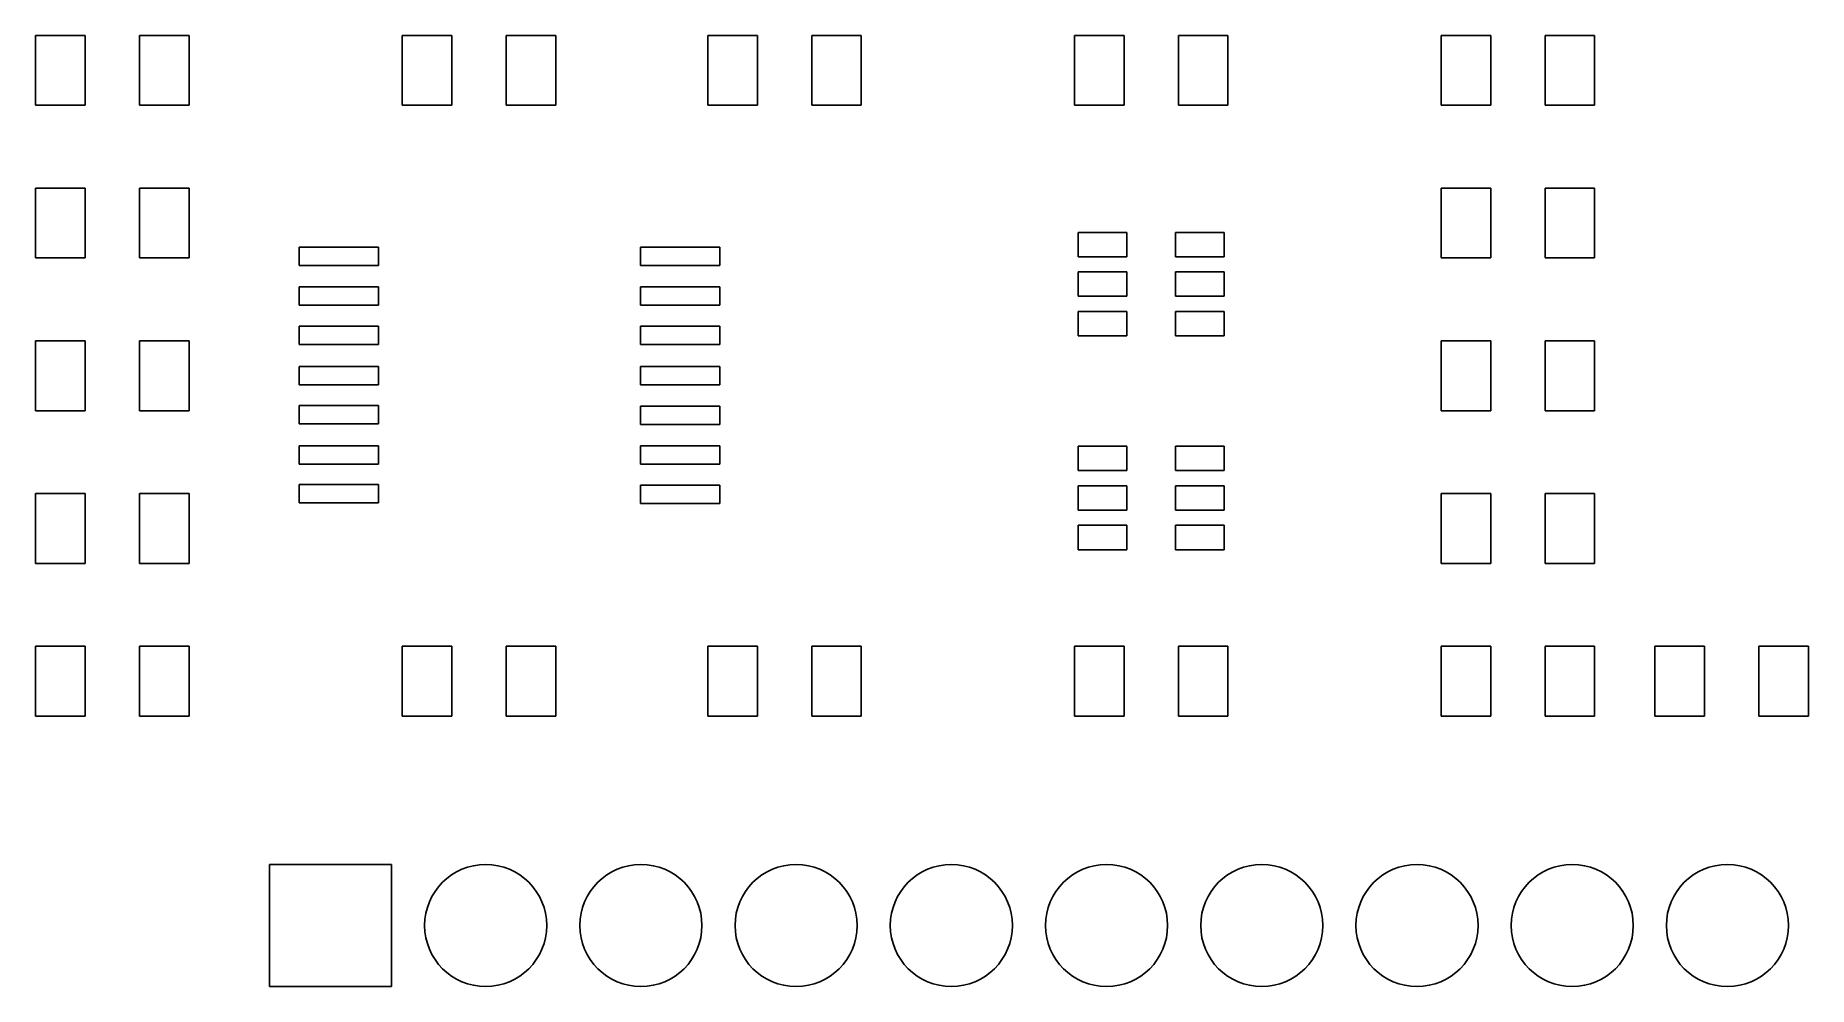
# Model space of a CAD drawing. Extents: x 99.7 to 128.8, y -93 to -77.4.
import ezdxf

# ---------------------------------------------------------------- set-up
doc = ezdxf.new("R2010")
doc.units = 0
doc.header["$MEASUREMENT"] = 0
doc.layers.add('BLACK', color=7, linetype='CONTINUOUS')

msp = doc.modelspace()

# ---------------------------------------------------------------- linework, layer by layer
at = {"layer": 'Black'}
for p, q in [((100.556, -77.4285), (99.7427, -77.4285)), ((99.7427, -77.4285), (99.7427, -78.5715)), ((100.556, -78.5715), (100.556, -77.4285)), ((102.257, -77.4285), (101.445, -77.4285)), ((101.445, -77.4285), (101.445, -78.5715)), ((102.257, -78.5715), (102.257, -77.4285)), ((106.556, -77.4285), (105.743, -77.4285)), ((105.743, -77.4285), (105.743, -78.5715)), ((106.556, -78.5715), (106.556, -77.4285)), ((108.257, -77.4285), (107.445, -77.4285)), ((107.445, -77.4285), (107.445, -78.5715)), ((108.257, -78.5715), (108.257, -77.4285)), ((111.556, -77.4285), (110.743, -77.4285)), ((110.743, -77.4285), (110.743, -78.5715)), ((111.556, -78.5715), (111.556, -77.4285)), ((113.257, -77.4285), (112.445, -77.4285)), ((112.445, -77.4285), (112.445, -78.5715)), ((113.257, -78.5715), (113.257, -77.4285)), ((116.743, -77.4285), (116.743, -78.5715)), ((117.556, -77.4285), (116.743, -77.4285)), ((117.556, -78.5715), (117.556, -77.4285)), ((118.445, -77.4285), (118.445, -78.5715)), ((119.257, -77.4285), (118.445, -77.4285)), ((119.257, -78.5715), (119.257, -77.4285)), ((123.556, -77.4285), (122.743, -77.4285)), ((122.743, -77.4285), (122.743, -78.5715)), ((123.556, -78.5715), (123.556, -77.4285)), ((125.257, -77.4285), (124.445, -77.4285)), ((124.445, -77.4285), (124.445, -78.5715)), ((125.257, -78.5715), (125.257, -77.4285)), ((99.7427, -78.5715), (100.556, -78.5715)), ((101.445, -78.5715), (102.257, -78.5715)), ((105.743, -78.5715), (106.556, -78.5715)), ((107.445, -78.5715), (108.257, -78.5715)), ((110.743, -78.5715), (111.556, -78.5715)), ((112.445, -78.5715), (113.257, -78.5715)), ((116.743, -78.5715), (117.556, -78.5715)), ((118.445, -78.5715), (119.257, -78.5715)), ((122.743, -78.5715), (123.556, -78.5715)), ((124.445, -78.5715), (125.257, -78.5715)), ((100.556, -79.9285), (99.7427, -79.9285)), ((99.7427, -79.9285), (99.7427, -81.0715)), ((100.556, -81.0715), (100.556, -79.9285)), ((102.257, -79.9285), (101.445, -79.9285)), ((101.445, -79.9285), (101.445, -81.0715)), ((102.257, -81.0715), (102.257, -79.9285)), ((123.556, -79.9285), (122.743, -79.9285)), ((122.743, -79.9285), (122.743, -81.0715)), ((123.556, -81.0715), (123.556, -79.9285)), ((125.257, -79.9285), (124.445, -79.9285)), ((124.445, -79.9285), (124.445, -81.0715)), ((125.257, -81.0715), (125.257, -79.9285)), ((117.601, -80.6529), (116.804, -80.6529)), ((116.804, -80.6529), (116.804, -81.0517)), ((117.601, -81.0517), (117.601, -80.6529)), ((119.196, -80.6529), (118.399, -80.6529)), ((118.399, -80.6529), (118.399, -81.0517)), ((119.196, -81.0517), (119.196, -80.6529)), ((105.356, -80.8943), (104.056, -80.8943)), ((104.056, -80.8943), (104.056, -81.1941)), ((105.356, -81.1941), (105.356, -80.8943)), ((110.944, -80.8943), (109.644, -80.8943)), ((109.644, -80.8943), (109.644, -81.1941)), ((110.944, -81.1941), (110.944, -80.8943)), ((99.7427, -81.0715), (100.556, -81.0715)), ((101.445, -81.0715), (102.257, -81.0715)), ((104.056, -81.1941), (105.356, -81.1941)), ((109.644, -81.1941), (110.944, -81.1941)), ((116.804, -81.0517), (117.601, -81.0517)), ((118.399, -81.0517), (119.196, -81.0517)), ((122.743, -81.0715), (123.556, -81.0715)), ((124.445, -81.0715), (125.257, -81.0715)), ((117.601, -81.3006), (116.804, -81.3006)), ((116.804, -81.3006), (116.804, -81.6994)), ((117.601, -81.6994), (117.601, -81.3006)), ((119.196, -81.3006), (118.399, -81.3006)), ((118.399, -81.3006), (118.399, -81.6994)), ((119.196, -81.6994), (119.196, -81.3006)), ((105.356, -81.542), (104.056, -81.542)), ((104.056, -81.542), (104.056, -81.8418)), ((105.356, -81.8418), (105.356, -81.542)), ((110.944, -81.542), (109.644, -81.542)), ((109.644, -81.542), (109.644, -81.8418)), ((110.944, -81.8418), (110.944, -81.542)), ((116.804, -81.6994), (117.601, -81.6994)), ((118.399, -81.6994), (119.196, -81.6994)), ((104.056, -81.8418), (105.356, -81.8418)), ((109.644, -81.8418), (110.944, -81.8418)), ((117.601, -81.9483), (116.804, -81.9483)), ((116.804, -81.9483), (116.804, -82.3471)), ((117.601, -82.3471), (117.601, -81.9483)), ((119.196, -81.9483), (118.399, -81.9483)), ((118.399, -81.9483), (118.399, -82.3471)), ((119.196, -82.3471), (119.196, -81.9483)), ((105.356, -82.1897), (104.056, -82.1897)), ((104.056, -82.1897), (104.056, -82.4895)), ((105.356, -82.4895), (105.356, -82.1897)), ((110.944, -82.1897), (109.644, -82.1897)), ((109.644, -82.1897), (109.644, -82.4895)), ((110.944, -82.4895), (110.944, -82.1897)), ((116.804, -82.3471), (117.601, -82.3471)), ((118.399, -82.3471), (119.196, -82.3471)), ((99.7427, -82.4285), (99.7427, -83.5715)), ((100.556, -82.4285), (99.7427, -82.4285)), ((100.556, -83.5715), (100.556, -82.4285)), ((101.445, -82.4285), (101.445, -83.5715)), ((102.257, -82.4285), (101.445, -82.4285)), ((102.257, -83.5715), (102.257, -82.4285)), ((104.056, -82.4895), (105.356, -82.4895)), ((109.644, -82.4895), (110.944, -82.4895)), ((123.556, -82.4285), (122.743, -82.4285)), ((122.743, -82.4285), (122.743, -83.5715)), ((123.556, -83.5715), (123.556, -82.4285)), ((125.257, -82.4285), (124.445, -82.4285)), ((124.445, -82.4285), (124.445, -83.5715)), ((125.257, -83.5715), (125.257, -82.4285)), ((105.356, -82.8501), (104.056, -82.8501)), ((104.056, -82.8501), (104.056, -83.1499)), ((105.356, -83.1499), (105.356, -82.8501)), ((110.944, -82.8501), (109.644, -82.8501)), ((109.644, -82.8501), (109.644, -83.1499)), ((110.944, -83.1499), (110.944, -82.8501)), ((104.056, -83.1499), (105.356, -83.1499)), ((109.644, -83.1499), (110.944, -83.1499)), ((105.356, -83.4851), (104.056, -83.4851)), ((104.056, -83.4851), (104.056, -83.7849)), ((105.356, -83.7849), (105.356, -83.4851)), ((110.944, -83.4978), (109.644, -83.4978)), ((109.644, -83.4978), (109.644, -83.7976)), ((110.944, -83.7976), (110.944, -83.4978)), ((99.7427, -83.5715), (100.556, -83.5715)), ((101.445, -83.5715), (102.257, -83.5715)), ((104.056, -83.7849), (105.356, -83.7849)), ((109.644, -83.7976), (110.944, -83.7976)), ((122.743, -83.5715), (123.556, -83.5715)), ((124.445, -83.5715), (125.257, -83.5715)), ((105.356, -84.1455), (104.056, -84.1455)), ((104.056, -84.1455), (104.056, -84.4453)), ((105.356, -84.4453), (105.356, -84.1455)), ((110.944, -84.1455), (109.644, -84.1455)), ((109.644, -84.1455), (109.644, -84.4453)), ((110.944, -84.4453), (110.944, -84.1455)), ((117.601, -84.1529), (116.804, -84.1529)), ((116.804, -84.1529), (116.804, -84.5517)), ((117.601, -84.5517), (117.601, -84.1529)), ((119.196, -84.1529), (118.399, -84.1529)), ((118.399, -84.1529), (118.399, -84.5517)), ((119.196, -84.5517), (119.196, -84.1529)), ((104.056, -84.4453), (105.356, -84.4453)), ((109.644, -84.4453), (110.944, -84.4453)), ((116.804, -84.5517), (117.601, -84.5517)), ((118.399, -84.5517), (119.196, -84.5517)), ((99.7427, -84.9285), (99.7427, -86.0715)), ((100.556, -84.9285), (99.7427, -84.9285)), ((100.556, -86.0715), (100.556, -84.9285)), ((101.445, -84.9285), (101.445, -86.0715)), ((102.257, -84.9285), (101.445, -84.9285)), ((102.257, -86.0715), (102.257, -84.9285)), ((105.356, -84.7805), (104.056, -84.7805)), ((104.056, -84.7805), (104.056, -85.0803)), ((105.356, -85.0803), (105.356, -84.7805)), ((110.944, -84.7932), (109.644, -84.7932)), ((109.644, -84.7932), (109.644, -85.093)), ((110.944, -85.093), (110.944, -84.7932)), ((117.601, -84.8006), (116.804, -84.8006)), ((116.804, -84.8006), (116.804, -85.1994)), ((117.601, -85.1994), (117.601, -84.8006)), ((119.196, -84.8006), (118.399, -84.8006)), ((118.399, -84.8006), (118.399, -85.1994)), ((119.196, -85.1994), (119.196, -84.8006)), ((123.556, -84.9285), (122.743, -84.9285)), ((122.743, -84.9285), (122.743, -86.0715)), ((123.556, -86.0715), (123.556, -84.9285)), ((125.257, -84.9285), (124.445, -84.9285)), ((124.445, -84.9285), (124.445, -86.0715)), ((125.257, -86.0715), (125.257, -84.9285)), ((104.056, -85.0803), (105.356, -85.0803)), ((109.644, -85.093), (110.944, -85.093)), ((116.804, -85.1994), (117.601, -85.1994)), ((118.399, -85.1994), (119.196, -85.1994)), ((117.601, -85.4483), (116.804, -85.4483)), ((116.804, -85.4483), (116.804, -85.8471)), ((117.601, -85.8471), (117.601, -85.4483)), ((119.196, -85.4483), (118.399, -85.4483)), ((118.399, -85.4483), (118.399, -85.8471)), ((119.196, -85.8471), (119.196, -85.4483)), ((116.804, -85.8471), (117.601, -85.8471)), ((118.399, -85.8471), (119.196, -85.8471)), ((99.7427, -86.0715), (100.556, -86.0715)), ((101.445, -86.0715), (102.257, -86.0715)), ((122.743, -86.0715), (123.556, -86.0715)), ((124.445, -86.0715), (125.257, -86.0715)), ((100.556, -87.4285), (99.7427, -87.4285)), ((99.7427, -87.4285), (99.7427, -88.5715)), ((100.556, -88.5715), (100.556, -87.4285)), ((102.257, -87.4285), (101.445, -87.4285)), ((101.445, -87.4285), (101.445, -88.5715)), ((102.257, -88.5715), (102.257, -87.4285)), ((106.556, -87.4285), (105.743, -87.4285)), ((105.743, -87.4285), (105.743, -88.5715)), ((106.556, -88.5715), (106.556, -87.4285)), ((108.257, -87.4285), (107.445, -87.4285)), ((107.445, -87.4285), (107.445, -88.5715)), ((108.257, -88.5715), (108.257, -87.4285)), ((111.556, -87.4285), (110.743, -87.4285)), ((110.743, -87.4285), (110.743, -88.5715)), ((111.556, -88.5715), (111.556, -87.4285)), ((113.257, -87.4285), (112.445, -87.4285)), ((112.445, -87.4285), (112.445, -88.5715)), ((113.257, -88.5715), (113.257, -87.4285)), ((116.743, -87.4285), (116.743, -88.5715)), ((117.556, -87.4285), (116.743, -87.4285)), ((117.556, -88.5715), (117.556, -87.4285)), ((118.445, -87.4285), (118.445, -88.5715)), ((119.257, -87.4285), (118.445, -87.4285)), ((119.257, -88.5715), (119.257, -87.4285)), ((122.743, -87.4285), (122.743, -88.5715)), ((123.556, -87.4285), (122.743, -87.4285)), ((123.556, -88.5715), (123.556, -87.4285)), ((124.445, -87.4285), (124.445, -88.5715)), ((125.257, -87.4285), (124.445, -87.4285)), ((125.257, -88.5715), (125.257, -87.4285)), ((127.056, -87.4285), (126.243, -87.4285)), ((126.243, -87.4285), (126.243, -88.5715)), ((127.056, -88.5715), (127.056, -87.4285)), ((128.757, -87.4285), (127.945, -87.4285)), ((127.945, -87.4285), (127.945, -88.5715)), ((128.757, -88.5715), (128.757, -87.4285)), ((99.7427, -88.5715), (100.556, -88.5715)), ((101.445, -88.5715), (102.257, -88.5715)), ((105.743, -88.5715), (106.556, -88.5715)), ((107.445, -88.5715), (108.257, -88.5715)), ((110.743, -88.5715), (111.556, -88.5715)), ((112.445, -88.5715), (113.257, -88.5715)), ((116.743, -88.5715), (117.556, -88.5715)), ((118.445, -88.5715), (119.257, -88.5715)), ((122.743, -88.5715), (123.556, -88.5715)), ((124.445, -88.5715), (125.257, -88.5715)), ((126.243, -88.5715), (127.056, -88.5715)), ((127.945, -88.5715), (128.757, -88.5715)), ((103.571, -91.0005), (103.571, -92.9995)), ((105.569, -91.0005), (103.571, -91.0005)), ((105.569, -92.9995), (105.569, -91.0005)), ((103.571, -92.9995), (105.569, -92.9995))]:
    msp.add_line(p, q, dxfattribs=at)
for centre in [(107.11, -92), (109.65, -92), (112.19, -92), (114.73, -92), (117.27, -92), (119.81, -92), (122.35, -92), (124.89, -92), (127.43, -92)]:
    msp.add_circle(centre, 0.9995, dxfattribs=at)

doc.saveas('drawing.dxf')
